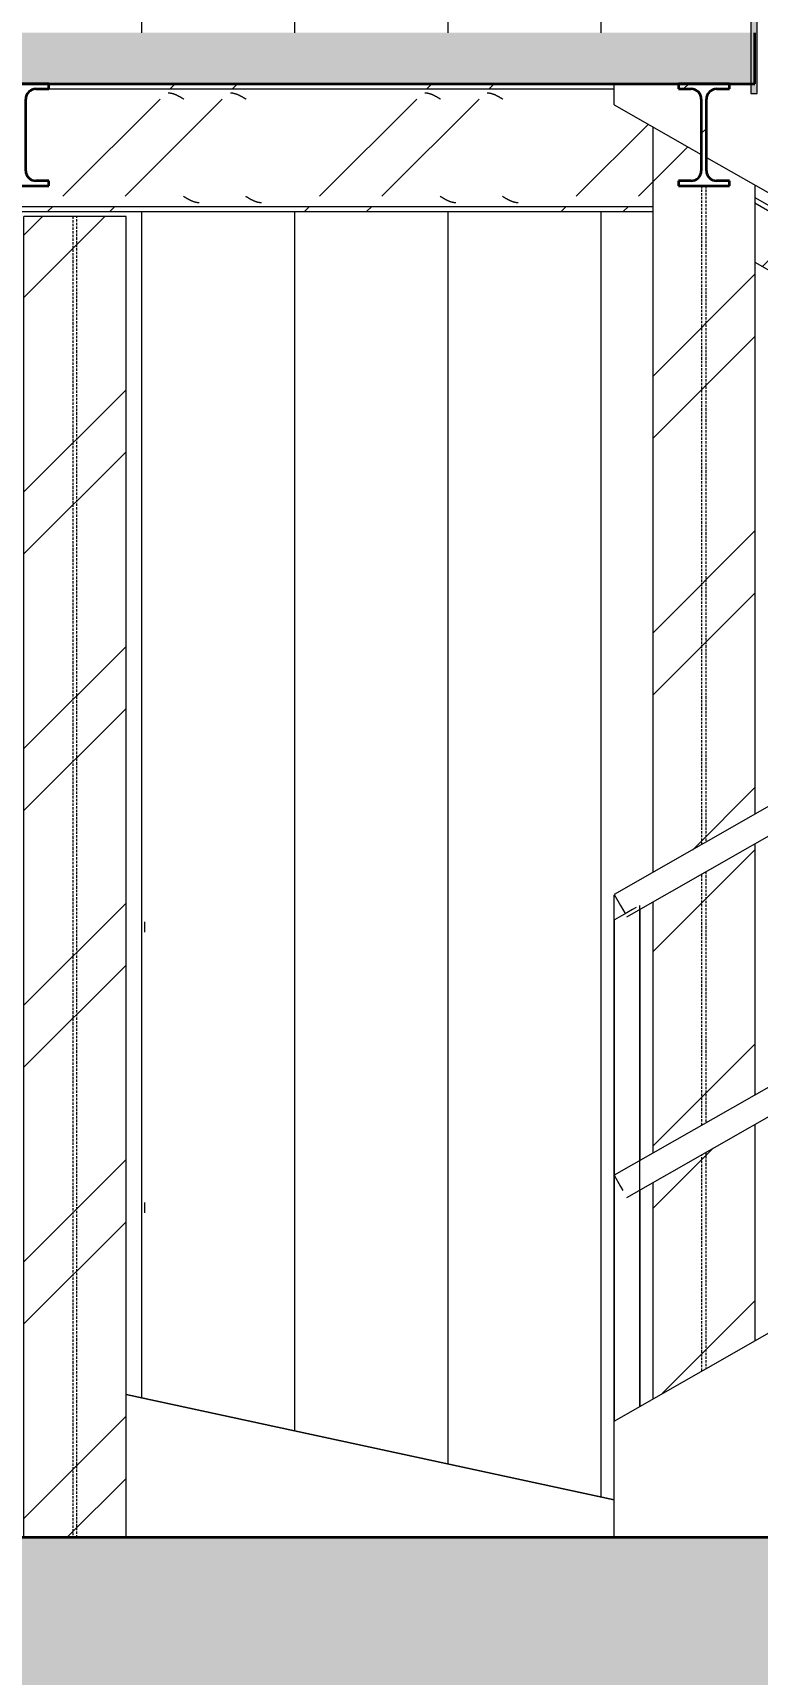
# Model space of a CAD drawing. Header units: centimetres. Extents: x 710 to 12582, y -437 to 1921.
# Drawn here: x 10283.5 to 10425.4, y 67.2 to 388.9 of the extents above; entities that cross this region are included whole.
import ezdxf

# ---------------------------------------------------------------- set-up
doc = ezdxf.new("R2010")
doc.units = ezdxf.units.CM
doc.linetypes.add('Centre', pattern=[3.175, 0.635, -0.475, 1.59, -0.475])
doc.linetypes.add('Oculto', pattern=[0.714375, 0.47625, -0.238125])
for name, color, linetype, lineweight in [('A-ANNO-DIMS', 7, 'Continuous', 9), ('A-ANNO-DIMS-100', 7, 'Continuous', 9), ('A-FLOR', 7, 'Continuous', 9), ('A-FLOR-HRAL', 7, 'Continuous', 9), ('A-FLOR-LEVL', 7, 'Continuous', 9), ('A-FLOR-PATT', 7, 'Continuous', 35), ('A-WALL-PATT', 7, 'Continuous', 35), ('C-TOPO', 7, 'Continuous', 9), ('S-BEAM', 7, 'Continuous', 9), ('S-COLS', 7, 'Continuous', 9), ('S-STRS', 7, 'Continuous', 9)]:
    doc.layers.add(name, color=color, linetype=linetype, lineweight=lineweight)
doc.styles.add('Century Gothic_1', font='GOTHIC.TTF', dxfattribs={"height": 15})
doc.dimstyles.new('FCA_N_Cotas_E100', dxfattribs={"dimscale": 30.48, "dimtxt": 15.662524, "dimasz": 0.492126, "dimexe": 0.656168, "dimexo": 0.656168, "dimgap": 0.032808, "dimtad": 1, "dimlfac": 0.01, "dimrnd": 0.01, "dimzin": 0, "dimdsep": 46, "dimtxsty": 'Century Gothic_1', "dimblk1": 'OBLIQUE', "dimblk2": 'OBLIQUE', "dimsah": 1, "dimcen": 0.09, "dimdle": 0.656168, "dimazin": 2, "dimtfac": 1, "dimtdec": 4, "dimtix": 1, "dimtmove": 0, "dimatfit": 3, "dimfxl": 1, "dimtvp": 1, "dimtolj": 1, "dimtzin": 0, "dimarcsym": 2})
pattern_1 = [(45, (-4995.467, 712), (-25.14472, 25.14472), []), (45, (-4995.467, 750.1), (-25.14472, 25.14472), [])]

# ---------------------------------------------------------------- blocks, each defined once
blk = doc.blocks.new('UC-Perfil universal-Pilar - 200 x 200-V18-Sección 5')
at = {"layer": 'S-COLS', "true_color": 0xc0c0c0}
h = blk.add_hatch(dxfattribs=at)
h.set_pattern_fill('FP_11', color=9, style=0, pattern_type=2)
h.set_pattern_definition(pattern_1)
h.paths.add_polyline_path([(-9425.33, 121.17), (-9405.33, 132.6), (-9405.33, 174.99), (-9425.33, 163.56), (-9425.33, 125.57)])
h.paths.add_polyline_path([(-9425.33, 169.32), (-9405.33, 180.75), (-9405.33, 229.99), (-9425.33, 218.56), (-9425.33, 174.44)])
h.paths.add_polyline_path([(-9425.33, 224.32), (-9405.33, 235.75), (-9405.33, 359.03), (-9414.83, 364.46), (-9414.83, 361.84), (-9414.25, 360.44), (-9412.85, 359.86), (-9410.33, 359.86), (-9410.33, 358.86), (-9420.33, 358.86), (-9420.33, 359.86), (-9417.81, 359.86), (-9416.41, 360.44), (-9415.83, 361.84), (-9415.83, 365.03), (-9425.33, 370.46), (-9425.33, 237.26)])
h.paths.add_polyline_path([(-9405.33, 405.1), (-9405.33, 447.49), (-9425.33, 458.92), (-9425.33, 416.53), (-9424.8, 416.22)])
h.paths.add_polyline_path([(-9405.33, 453.25), (-9405.4, 502.53), (-9425.33, 513.92), (-9425.33, 464.68), (-9412.95, 457.6)])
h.paths.add_polyline_path([(-9405.33, 508.25), (-9405.33, 882.3), (-9425.33, 882.3), (-9425.33, 519.68), (-9412.95, 512.6)])
h.paths.add_polyline_path([(-9405.33, 910.84), (-9405.33, 933.53), (-9425.33, 933.53), (-9425.33, 910.84)])
at = {"layer": 'S-COLS'}
for p, q in [((-9425.33, 370.46), (-9425.33, 224.32)), ((-9405.33, 359.03), (-9405.33, 235.74)), ((-9405.33, 229.99), (-9405.33, 180.74)), ((-9425.33, 218.56), (-9425.33, 169.32)), ((-9405.33, 174.99), (-9405.33, 132.6)), ((-9425.33, 163.56), (-9425.33, 121.17))]:
    blk.add_line(p, q, dxfattribs=at)
at = {"layer": 'S-COLS', "linetype": 'Oculto'}
for p, q in [((-9415.73, 229.8), (-9415.73, 358.86)), ((-9414.94, 358.86), (-9414.94, 230.28)), ((-9415.73, 174.8), (-9415.73, 224.05)), ((-9414.94, 224.5), (-9414.94, 175.25)), ((-9415.73, 126.66), (-9415.73, 169.05)), ((-9414.94, 169.5), (-9414.94, 127.11))]:
    blk.add_line(p, q, dxfattribs=at)
blk = doc.blocks.new('FP_23-Sección 5')
at = {"layer": 'S-BEAM', "color": 9, "true_color": 0xc0c0c0}
for p, q in [((-9520.27, 377.11), (-9520.23, 377.11)), ((-9520.23, 377.11), (-9520.18, 377.1)), ((-9520.18, 377.1), (-9520.13, 377.1)), ((-9520.13, 377.1), (-9520.08, 377.1)), ((-9520.08, 377.1), (-9520.03, 377.09)), ((-9520.03, 377.09), (-9519.98, 377.09)), ((-9519.98, 377.09), (-9519.93, 377.08)), ((-9519.93, 377.08), (-9519.89, 377.08)), ((-9519.89, 377.08), (-9519.84, 377.07)), ((-9519.84, 377.07), (-9519.79, 377.06)), ((-9519.79, 377.06), (-9519.74, 377.05)), ((-9519.74, 377.05), (-9519.69, 377.05)), ((-9519.69, 377.05), (-9519.64, 377.04)), ((-9519.64, 377.04), (-9519.59, 377.03)), ((-9519.59, 377.03), (-9519.55, 377.01)), ((-9519.55, 377.01), (-9519.5, 377)), ((-9519.5, 377), (-9519.45, 376.99)), ((-9519.45, 376.99), (-9519.4, 376.98)), ((-9519.4, 376.98), (-9519.35, 376.96)), ((-9519.35, 376.96), (-9519.3, 376.95)), ((-9519.3, 376.95), (-9519.25, 376.93)), ((-9519.25, 376.93), (-9519.21, 376.92)), ((-9519.21, 376.92), (-9519.16, 376.9)), ((-9519.16, 376.9), (-9519.11, 376.88)), ((-9519.11, 376.88), (-9519.06, 376.87)), ((-9519.06, 376.87), (-9519.01, 376.85)), ((-9519.01, 376.85), (-9518.96, 376.83)), ((-9518.96, 376.83), (-9518.91, 376.81)), ((-9518.91, 376.81), (-9518.87, 376.79)), ((-9518.87, 376.79), (-9518.82, 376.77)), ((-9518.82, 376.77), (-9518.77, 376.75)), ((-9518.77, 376.75), (-9518.72, 376.73)), ((-9518.72, 376.73), (-9518.67, 376.7)), ((-9518.67, 376.7), (-9518.62, 376.68)), ((-9518.62, 376.68), (-9518.57, 376.66)), ((-9518.57, 376.66), (-9518.52, 376.63)), ((-9518.52, 376.63), (-9518.48, 376.61)), ((-9518.48, 376.61), (-9518.43, 376.59)), ((-9518.43, 376.59), (-9518.38, 376.56)), ((-9518.38, 376.56), (-9518.33, 376.54)), ((-9518.33, 376.54), (-9518.28, 376.51)), ((-9518.28, 376.51), (-9518.23, 376.48)), ((-9518.23, 376.48), (-9518.18, 376.46)), ((-9518.18, 376.46), (-9518.14, 376.43)), ((-9518.14, 376.43), (-9518.09, 376.4)), ((-9518.09, 376.4), (-9518.04, 376.38)), ((-9518.04, 376.38), (-9517.99, 376.35)), ((-9517.99, 376.35), (-9517.94, 376.32)), ((-9517.94, 376.32), (-9517.89, 376.29)), ((-9517.89, 376.29), (-9517.84, 376.26)), ((-9508.08, 377.11), (-9508.04, 377.11)), ((-9508.04, 377.11), (-9507.99, 377.1)), ((-9507.99, 377.1), (-9507.94, 377.1)), ((-9507.94, 377.1), (-9507.89, 377.1)), ((-9507.89, 377.1), (-9507.84, 377.09)), ((-9507.84, 377.09), (-9507.79, 377.09)), ((-9507.79, 377.09), (-9507.74, 377.08)), ((-9507.74, 377.08), (-9507.7, 377.08)), ((-9507.7, 377.08), (-9507.65, 377.07)), ((-9507.65, 377.07), (-9507.6, 377.06)), ((-9507.6, 377.06), (-9507.55, 377.05)), ((-9507.55, 377.05), (-9507.5, 377.05)), ((-9507.5, 377.05), (-9507.45, 377.04)), ((-9507.45, 377.04), (-9507.4, 377.03)), ((-9507.4, 377.03), (-9507.36, 377.01)), ((-9507.36, 377.01), (-9507.31, 377)), ((-9507.31, 377), (-9507.26, 376.99)), ((-9507.26, 376.99), (-9507.21, 376.98)), ((-9507.21, 376.98), (-9507.16, 376.96)), ((-9507.16, 376.96), (-9507.11, 376.95)), ((-9507.11, 376.95), (-9507.06, 376.93)), ((-9507.06, 376.93), (-9507.02, 376.92)), ((-9507.02, 376.92), (-9506.97, 376.9)), ((-9506.97, 376.9), (-9506.92, 376.88)), ((-9506.92, 376.88), (-9506.87, 376.87)), ((-9506.87, 376.87), (-9506.82, 376.85)), ((-9506.82, 376.85), (-9506.77, 376.83)), ((-9506.77, 376.83), (-9506.72, 376.81)), ((-9506.72, 376.81), (-9506.68, 376.79)), ((-9506.68, 376.79), (-9506.63, 376.77)), ((-9506.63, 376.77), (-9506.58, 376.75)), ((-9506.58, 376.75), (-9506.53, 376.73)), ((-9506.53, 376.73), (-9506.48, 376.7)), ((-9506.48, 376.7), (-9506.43, 376.68)), ((-9506.43, 376.68), (-9506.38, 376.66)), ((-9506.38, 376.66), (-9506.34, 376.63)), ((-9506.34, 376.63), (-9506.29, 376.61)), ((-9506.29, 376.61), (-9506.24, 376.59)), ((-9506.24, 376.59), (-9506.19, 376.56)), ((-9506.19, 376.56), (-9506.14, 376.54)), ((-9506.14, 376.54), (-9506.09, 376.51)), ((-9506.09, 376.51), (-9506.04, 376.48)), ((-9506.04, 376.48), (-9506, 376.46)), ((-9506, 376.46), (-9505.95, 376.43)), ((-9505.95, 376.43), (-9505.9, 376.4)), ((-9505.9, 376.4), (-9505.85, 376.38)), ((-9505.85, 376.38), (-9505.8, 376.35)), ((-9505.8, 376.35), (-9505.75, 376.32)), ((-9505.75, 376.32), (-9505.7, 376.29)), ((-9505.7, 376.29), (-9505.66, 376.26)), ((-9469.98, 377.11), (-9469.94, 377.11)), ((-9469.94, 377.11), (-9469.89, 377.1)), ((-9469.89, 377.1), (-9469.84, 377.1)), ((-9469.84, 377.1), (-9469.79, 377.1)), ((-9469.79, 377.1), (-9469.74, 377.09)), ((-9469.74, 377.09), (-9469.69, 377.09)), ((-9469.69, 377.09), (-9469.64, 377.08)), ((-9469.64, 377.08), (-9469.6, 377.08)), ((-9469.6, 377.08), (-9469.55, 377.07)), ((-9469.55, 377.07), (-9469.5, 377.06)), ((-9469.5, 377.06), (-9469.45, 377.05)), ((-9469.45, 377.05), (-9469.4, 377.05)), ((-9469.4, 377.05), (-9469.35, 377.04)), ((-9469.35, 377.04), (-9469.3, 377.03)), ((-9469.3, 377.03), (-9469.26, 377.01)), ((-9469.26, 377.01), (-9469.21, 377)), ((-9469.21, 377), (-9469.16, 376.99)), ((-9469.16, 376.99), (-9469.11, 376.98)), ((-9469.11, 376.98), (-9469.06, 376.96)), ((-9469.06, 376.96), (-9469.01, 376.95)), ((-9469.01, 376.95), (-9468.96, 376.93)), ((-9468.96, 376.93), (-9468.92, 376.92)), ((-9468.92, 376.92), (-9468.87, 376.9)), ((-9468.87, 376.9), (-9468.82, 376.88)), ((-9468.82, 376.88), (-9468.77, 376.87)), ((-9468.77, 376.87), (-9468.72, 376.85)), ((-9468.72, 376.85), (-9468.67, 376.83)), ((-9468.67, 376.83), (-9468.62, 376.81)), ((-9468.62, 376.81), (-9468.58, 376.79)), ((-9468.58, 376.79), (-9468.53, 376.77)), ((-9468.53, 376.77), (-9468.48, 376.75)), ((-9468.48, 376.75), (-9468.43, 376.73)), ((-9468.43, 376.73), (-9468.38, 376.7)), ((-9468.38, 376.7), (-9468.33, 376.68)), ((-9468.33, 376.68), (-9468.28, 376.66)), ((-9468.28, 376.66), (-9468.24, 376.63)), ((-9468.24, 376.63), (-9468.19, 376.61)), ((-9468.19, 376.61), (-9468.14, 376.59)), ((-9468.14, 376.59), (-9468.09, 376.56)), ((-9468.09, 376.56), (-9468.04, 376.54)), ((-9468.04, 376.54), (-9467.99, 376.51)), ((-9467.99, 376.51), (-9467.94, 376.48)), ((-9467.94, 376.48), (-9467.9, 376.46)), ((-9467.9, 376.46), (-9467.85, 376.43)), ((-9467.85, 376.43), (-9467.8, 376.4)), ((-9467.8, 376.4), (-9467.75, 376.38)), ((-9467.75, 376.38), (-9467.7, 376.35)), ((-9467.7, 376.35), (-9467.65, 376.32)), ((-9467.65, 376.32), (-9467.6, 376.29)), ((-9467.6, 376.29), (-9467.56, 376.26)), ((-9457.8, 377.11), (-9457.75, 377.11)), ((-9457.75, 377.11), (-9457.7, 377.1)), ((-9457.7, 377.1), (-9457.65, 377.1)), ((-9457.65, 377.1), (-9457.6, 377.1)), ((-9457.6, 377.1), (-9457.55, 377.09)), ((-9457.55, 377.09), (-9457.5, 377.09)), ((-9457.5, 377.09), (-9457.46, 377.08)), ((-9457.46, 377.08), (-9457.41, 377.08)), ((-9457.41, 377.08), (-9457.36, 377.07)), ((-9457.36, 377.07), (-9457.31, 377.06)), ((-9457.31, 377.06), (-9457.26, 377.05)), ((-9457.26, 377.05), (-9457.21, 377.05)), ((-9457.21, 377.05), (-9457.16, 377.04)), ((-9457.16, 377.04), (-9457.12, 377.03)), ((-9457.12, 377.03), (-9457.07, 377.01)), ((-9457.07, 377.01), (-9457.02, 377)), ((-9457.02, 377), (-9456.97, 376.99)), ((-9456.97, 376.99), (-9456.92, 376.98)), ((-9456.92, 376.98), (-9456.87, 376.96)), ((-9456.87, 376.96), (-9456.82, 376.95)), ((-9456.82, 376.95), (-9456.77, 376.93)), ((-9456.77, 376.93), (-9456.73, 376.92)), ((-9456.73, 376.92), (-9456.68, 376.9)), ((-9456.68, 376.9), (-9456.63, 376.88)), ((-9456.63, 376.88), (-9456.58, 376.87)), ((-9456.58, 376.87), (-9456.53, 376.85)), ((-9456.53, 376.85), (-9456.48, 376.83)), ((-9456.48, 376.83), (-9456.43, 376.81)), ((-9456.43, 376.81), (-9456.39, 376.79)), ((-9456.39, 376.79), (-9456.34, 376.77)), ((-9456.34, 376.77), (-9456.29, 376.75)), ((-9456.29, 376.75), (-9456.24, 376.73)), ((-9456.24, 376.73), (-9456.19, 376.7)), ((-9456.19, 376.7), (-9456.14, 376.68)), ((-9456.14, 376.68), (-9456.09, 376.66)), ((-9456.09, 376.66), (-9456.05, 376.63)), ((-9456.05, 376.63), (-9456, 376.61)), ((-9456, 376.61), (-9455.95, 376.59)), ((-9455.95, 376.59), (-9455.9, 376.56)), ((-9455.9, 376.56), (-9455.85, 376.54)), ((-9455.85, 376.54), (-9455.8, 376.51)), ((-9455.8, 376.51), (-9455.75, 376.48)), ((-9455.75, 376.48), (-9455.71, 376.46)), ((-9455.71, 376.46), (-9455.66, 376.43)), ((-9455.66, 376.43), (-9455.61, 376.4)), ((-9455.61, 376.4), (-9455.56, 376.38)), ((-9455.56, 376.38), (-9455.51, 376.35)), ((-9455.51, 376.35), (-9455.46, 376.32)), ((-9455.46, 376.32), (-9455.41, 376.29)), ((-9455.41, 376.29), (-9455.37, 376.26)), ((-9517.84, 376.26), (-9517.8, 376.24)), ((-9517.8, 376.24), (-9517.75, 376.21)), ((-9517.75, 376.21), (-9517.7, 376.18)), ((-9517.7, 376.18), (-9517.65, 376.15)), ((-9517.65, 376.15), (-9517.6, 376.12)), ((-9517.6, 376.12), (-9517.55, 376.09)), ((-9517.55, 376.09), (-9517.5, 376.06)), ((-9517.5, 376.06), (-9517.46, 376.03)), ((-9517.46, 376.03), (-9517.41, 376)), ((-9517.41, 376), (-9517.36, 375.97)), ((-9517.36, 375.97), (-9517.31, 375.94)), ((-9517.31, 375.94), (-9517.26, 375.91)), ((-9517.26, 375.91), (-9517.21, 375.88)), ((-9505.66, 376.26), (-9505.61, 376.24)), ((-9505.61, 376.24), (-9505.56, 376.21)), ((-9505.56, 376.21), (-9505.51, 376.18)), ((-9505.51, 376.18), (-9505.46, 376.15)), ((-9505.46, 376.15), (-9505.41, 376.12)), ((-9505.41, 376.12), (-9505.36, 376.09)), ((-9505.36, 376.09), (-9505.31, 376.06)), ((-9505.31, 376.06), (-9505.27, 376.03)), ((-9505.27, 376.03), (-9505.22, 376)), ((-9505.22, 376), (-9505.17, 375.97)), ((-9505.17, 375.97), (-9505.12, 375.94)), ((-9505.12, 375.94), (-9505.07, 375.91)), ((-9505.07, 375.91), (-9505.02, 375.88)), ((-9467.56, 376.26), (-9467.51, 376.24)), ((-9467.51, 376.24), (-9467.46, 376.21)), ((-9467.46, 376.21), (-9467.41, 376.18)), ((-9467.41, 376.18), (-9467.36, 376.15)), ((-9467.36, 376.15), (-9467.31, 376.12)), ((-9467.31, 376.12), (-9467.26, 376.09)), ((-9467.26, 376.09), (-9467.21, 376.06)), ((-9467.21, 376.06), (-9467.17, 376.03)), ((-9467.17, 376.03), (-9467.12, 376)), ((-9467.12, 376), (-9467.07, 375.97)), ((-9467.07, 375.97), (-9467.02, 375.94)), ((-9467.02, 375.94), (-9466.97, 375.91)), ((-9466.97, 375.91), (-9466.92, 375.88)), ((-9455.37, 376.26), (-9455.32, 376.24)), ((-9455.32, 376.24), (-9455.27, 376.21)), ((-9455.27, 376.21), (-9455.22, 376.18)), ((-9455.22, 376.18), (-9455.17, 376.15)), ((-9455.17, 376.15), (-9455.12, 376.12)), ((-9455.12, 376.12), (-9455.07, 376.09)), ((-9455.07, 376.09), (-9455.03, 376.06)), ((-9455.03, 376.06), (-9454.98, 376.03)), ((-9454.98, 376.03), (-9454.93, 376)), ((-9454.93, 376), (-9454.88, 375.97)), ((-9454.88, 375.97), (-9454.83, 375.94)), ((-9454.83, 375.94), (-9454.78, 375.91)), ((-9454.78, 375.91), (-9454.73, 375.88))]:
    blk.add_line(p, q, dxfattribs=at)
blk = doc.blocks.new('FP_24-Sección 5')
at = {"layer": 'S-BEAM', "color": 9, "true_color": 0xc0c0c0}
for p, q in [((-9517.26, 356.84), (-9517.21, 356.81)), ((-9517.21, 356.81), (-9517.17, 356.78)), ((-9517.17, 356.78), (-9517.12, 356.75)), ((-9517.12, 356.75), (-9517.07, 356.72)), ((-9517.07, 356.72), (-9517.02, 356.69)), ((-9517.02, 356.69), (-9516.97, 356.66)), ((-9516.97, 356.66), (-9516.92, 356.63)), ((-9516.92, 356.63), (-9516.87, 356.6)), ((-9516.87, 356.6), (-9516.83, 356.57)), ((-9516.83, 356.57), (-9516.78, 356.54)), ((-9516.78, 356.54), (-9516.73, 356.51)), ((-9516.73, 356.51), (-9516.68, 356.48)), ((-9516.68, 356.48), (-9516.63, 356.45)), ((-9516.63, 356.45), (-9516.58, 356.42)), ((-9516.58, 356.42), (-9516.53, 356.4)), ((-9516.53, 356.4), (-9516.49, 356.37)), ((-9516.49, 356.37), (-9516.44, 356.34)), ((-9516.44, 356.34), (-9516.39, 356.31)), ((-9516.39, 356.31), (-9516.34, 356.29)), ((-9516.34, 356.29), (-9516.29, 356.26)), ((-9516.29, 356.26), (-9516.24, 356.23)), ((-9516.24, 356.23), (-9516.19, 356.21)), ((-9516.19, 356.21), (-9516.15, 356.18)), ((-9516.15, 356.18), (-9516.1, 356.16)), ((-9516.1, 356.16), (-9516.05, 356.13)), ((-9516.05, 356.13), (-9516, 356.11)), ((-9516, 356.11), (-9515.95, 356.08)), ((-9515.95, 356.08), (-9515.9, 356.06)), ((-9515.9, 356.06), (-9515.85, 356.04)), ((-9515.85, 356.04), (-9515.81, 356.01)), ((-9515.81, 356.01), (-9515.76, 355.99)), ((-9515.76, 355.99), (-9515.71, 355.97)), ((-9515.71, 355.97), (-9515.66, 355.95)), ((-9515.66, 355.95), (-9515.61, 355.93)), ((-9515.61, 355.93), (-9515.56, 355.91)), ((-9515.56, 355.91), (-9515.51, 355.89)), ((-9515.51, 355.89), (-9515.47, 355.87)), ((-9515.47, 355.87), (-9515.42, 355.85)), ((-9515.42, 355.85), (-9515.37, 355.83)), ((-9515.37, 355.83), (-9515.32, 355.82)), ((-9515.32, 355.82), (-9515.27, 355.8)), ((-9515.27, 355.8), (-9515.22, 355.79)), ((-9515.22, 355.79), (-9515.17, 355.77)), ((-9515.17, 355.77), (-9515.12, 355.76)), ((-9515.12, 355.76), (-9515.08, 355.74)), ((-9515.08, 355.74), (-9515.03, 355.73)), ((-9515.03, 355.73), (-9514.98, 355.72)), ((-9514.98, 355.72), (-9514.93, 355.7)), ((-9514.93, 355.7), (-9514.88, 355.69)), ((-9514.88, 355.69), (-9514.83, 355.68)), ((-9514.83, 355.68), (-9514.78, 355.67)), ((-9514.78, 355.67), (-9514.74, 355.66)), ((-9514.74, 355.66), (-9514.69, 355.65)), ((-9514.69, 355.65), (-9514.64, 355.65)), ((-9514.64, 355.65), (-9514.59, 355.64)), ((-9514.59, 355.64), (-9514.54, 355.63)), ((-9514.54, 355.63), (-9514.49, 355.63)), ((-9514.49, 355.63), (-9514.44, 355.62)), ((-9514.44, 355.62), (-9514.4, 355.62)), ((-9514.4, 355.62), (-9514.35, 355.62)), ((-9514.35, 355.62), (-9514.3, 355.61)), ((-9514.3, 355.61), (-9514.25, 355.61)), ((-9514.25, 355.61), (-9514.2, 355.61)), ((-9505.07, 356.84), (-9505.03, 356.81)), ((-9505.03, 356.81), (-9504.98, 356.78)), ((-9504.98, 356.78), (-9504.93, 356.75)), ((-9504.93, 356.75), (-9504.88, 356.72)), ((-9504.88, 356.72), (-9504.83, 356.69)), ((-9504.83, 356.69), (-9504.78, 356.66)), ((-9504.78, 356.66), (-9504.73, 356.63)), ((-9504.73, 356.63), (-9504.68, 356.6)), ((-9504.68, 356.6), (-9504.64, 356.57)), ((-9504.64, 356.57), (-9504.59, 356.54)), ((-9504.59, 356.54), (-9504.54, 356.51)), ((-9504.54, 356.51), (-9504.49, 356.48)), ((-9504.49, 356.48), (-9504.44, 356.45)), ((-9504.44, 356.45), (-9504.39, 356.42)), ((-9504.39, 356.42), (-9504.34, 356.4)), ((-9504.34, 356.4), (-9504.3, 356.37)), ((-9504.3, 356.37), (-9504.25, 356.34)), ((-9504.25, 356.34), (-9504.2, 356.31)), ((-9504.2, 356.31), (-9504.15, 356.29)), ((-9504.15, 356.29), (-9504.1, 356.26)), ((-9504.1, 356.26), (-9504.05, 356.23)), ((-9504.05, 356.23), (-9504, 356.21)), ((-9504, 356.21), (-9503.96, 356.18)), ((-9503.96, 356.18), (-9503.91, 356.16)), ((-9503.91, 356.16), (-9503.86, 356.13)), ((-9503.86, 356.13), (-9503.81, 356.11)), ((-9503.81, 356.11), (-9503.76, 356.08)), ((-9503.76, 356.08), (-9503.71, 356.06)), ((-9503.71, 356.06), (-9503.66, 356.04)), ((-9503.66, 356.04), (-9503.62, 356.01)), ((-9503.62, 356.01), (-9503.57, 355.99)), ((-9503.57, 355.99), (-9503.52, 355.97)), ((-9503.52, 355.97), (-9503.47, 355.95)), ((-9503.47, 355.95), (-9503.42, 355.93)), ((-9503.42, 355.93), (-9503.37, 355.91)), ((-9503.37, 355.91), (-9503.32, 355.89)), ((-9503.32, 355.89), (-9503.28, 355.87)), ((-9503.28, 355.87), (-9503.23, 355.85)), ((-9503.23, 355.85), (-9503.18, 355.83)), ((-9503.18, 355.83), (-9503.13, 355.82)), ((-9503.13, 355.82), (-9503.08, 355.8)), ((-9503.08, 355.8), (-9503.03, 355.79)), ((-9503.03, 355.79), (-9502.98, 355.77)), ((-9502.98, 355.77), (-9502.94, 355.76)), ((-9502.94, 355.76), (-9502.89, 355.74)), ((-9502.89, 355.74), (-9502.84, 355.73)), ((-9502.84, 355.73), (-9502.79, 355.72)), ((-9502.79, 355.72), (-9502.74, 355.7)), ((-9502.74, 355.7), (-9502.69, 355.69)), ((-9502.69, 355.69), (-9502.64, 355.68)), ((-9502.64, 355.68), (-9502.6, 355.67)), ((-9502.6, 355.67), (-9502.55, 355.66)), ((-9502.55, 355.66), (-9502.5, 355.65)), ((-9502.5, 355.65), (-9502.45, 355.65)), ((-9502.45, 355.65), (-9502.4, 355.64)), ((-9502.4, 355.64), (-9502.35, 355.63)), ((-9502.35, 355.63), (-9502.3, 355.63)), ((-9502.3, 355.63), (-9502.26, 355.62)), ((-9502.26, 355.62), (-9502.21, 355.62)), ((-9502.21, 355.62), (-9502.16, 355.62)), ((-9502.16, 355.62), (-9502.11, 355.61)), ((-9502.11, 355.61), (-9502.06, 355.61)), ((-9502.06, 355.61), (-9502.01, 355.61)), ((-9466.97, 356.84), (-9466.93, 356.81)), ((-9466.93, 356.81), (-9466.88, 356.78)), ((-9466.88, 356.78), (-9466.83, 356.75)), ((-9466.83, 356.75), (-9466.78, 356.72)), ((-9466.78, 356.72), (-9466.73, 356.69)), ((-9466.73, 356.69), (-9466.68, 356.66)), ((-9466.68, 356.66), (-9466.63, 356.63)), ((-9466.63, 356.63), (-9466.58, 356.6)), ((-9466.58, 356.6), (-9466.54, 356.57)), ((-9466.54, 356.57), (-9466.49, 356.54)), ((-9466.49, 356.54), (-9466.44, 356.51)), ((-9466.44, 356.51), (-9466.39, 356.48)), ((-9466.39, 356.48), (-9466.34, 356.45)), ((-9466.34, 356.45), (-9466.29, 356.42)), ((-9466.29, 356.42), (-9466.24, 356.4)), ((-9466.24, 356.4), (-9466.2, 356.37)), ((-9466.2, 356.37), (-9466.15, 356.34)), ((-9466.15, 356.34), (-9466.1, 356.31)), ((-9466.1, 356.31), (-9466.05, 356.29)), ((-9466.05, 356.29), (-9466, 356.26)), ((-9466, 356.26), (-9465.95, 356.23)), ((-9465.95, 356.23), (-9465.9, 356.21)), ((-9465.9, 356.21), (-9465.86, 356.18)), ((-9465.86, 356.18), (-9465.81, 356.16)), ((-9465.81, 356.16), (-9465.76, 356.13)), ((-9465.76, 356.13), (-9465.71, 356.11)), ((-9465.71, 356.11), (-9465.66, 356.08)), ((-9465.66, 356.08), (-9465.61, 356.06)), ((-9465.61, 356.06), (-9465.56, 356.04)), ((-9465.56, 356.04), (-9465.52, 356.01)), ((-9465.52, 356.01), (-9465.47, 355.99)), ((-9465.47, 355.99), (-9465.42, 355.97)), ((-9465.42, 355.97), (-9465.37, 355.95)), ((-9465.37, 355.95), (-9465.32, 355.93)), ((-9465.32, 355.93), (-9465.27, 355.91)), ((-9465.27, 355.91), (-9465.22, 355.89)), ((-9465.22, 355.89), (-9465.18, 355.87)), ((-9465.18, 355.87), (-9465.13, 355.85)), ((-9465.13, 355.85), (-9465.08, 355.83)), ((-9465.08, 355.83), (-9465.03, 355.82)), ((-9465.03, 355.82), (-9464.98, 355.8)), ((-9464.98, 355.8), (-9464.93, 355.79)), ((-9464.93, 355.79), (-9464.88, 355.77)), ((-9464.88, 355.77), (-9464.84, 355.76)), ((-9464.84, 355.76), (-9464.79, 355.74)), ((-9464.79, 355.74), (-9464.74, 355.73)), ((-9464.74, 355.73), (-9464.69, 355.72)), ((-9464.69, 355.72), (-9464.64, 355.7)), ((-9464.64, 355.7), (-9464.59, 355.69)), ((-9464.59, 355.69), (-9464.54, 355.68)), ((-9464.54, 355.68), (-9464.5, 355.67)), ((-9464.5, 355.67), (-9464.45, 355.66)), ((-9464.45, 355.66), (-9464.4, 355.65)), ((-9464.4, 355.65), (-9464.35, 355.65)), ((-9464.35, 355.65), (-9464.3, 355.64)), ((-9464.3, 355.64), (-9464.25, 355.63)), ((-9464.25, 355.63), (-9464.2, 355.63)), ((-9464.2, 355.63), (-9464.16, 355.62)), ((-9464.16, 355.62), (-9464.11, 355.62)), ((-9464.11, 355.62), (-9464.06, 355.62)), ((-9464.06, 355.62), (-9464.01, 355.61)), ((-9464.01, 355.61), (-9463.96, 355.61)), ((-9463.96, 355.61), (-9463.91, 355.61)), ((-9454.78, 356.84), (-9454.74, 356.81)), ((-9454.74, 356.81), (-9454.69, 356.78)), ((-9454.69, 356.78), (-9454.64, 356.75)), ((-9454.64, 356.75), (-9454.59, 356.72)), ((-9454.59, 356.72), (-9454.54, 356.69)), ((-9454.54, 356.69), (-9454.49, 356.66)), ((-9454.49, 356.66), (-9454.44, 356.63)), ((-9454.44, 356.63), (-9454.4, 356.6)), ((-9454.4, 356.6), (-9454.35, 356.57)), ((-9454.35, 356.57), (-9454.3, 356.54)), ((-9454.3, 356.54), (-9454.25, 356.51)), ((-9454.25, 356.51), (-9454.2, 356.48)), ((-9454.2, 356.48), (-9454.15, 356.45)), ((-9454.15, 356.45), (-9454.1, 356.42)), ((-9454.1, 356.42), (-9454.06, 356.4)), ((-9454.06, 356.4), (-9454.01, 356.37)), ((-9454.01, 356.37), (-9453.96, 356.34)), ((-9453.96, 356.34), (-9453.91, 356.31)), ((-9453.91, 356.31), (-9453.86, 356.29)), ((-9453.86, 356.29), (-9453.81, 356.26)), ((-9453.81, 356.26), (-9453.76, 356.23)), ((-9453.76, 356.23), (-9453.72, 356.21)), ((-9453.72, 356.21), (-9453.67, 356.18)), ((-9453.67, 356.18), (-9453.62, 356.16)), ((-9453.62, 356.16), (-9453.57, 356.13)), ((-9453.57, 356.13), (-9453.52, 356.11)), ((-9453.52, 356.11), (-9453.47, 356.08)), ((-9453.47, 356.08), (-9453.42, 356.06)), ((-9453.42, 356.06), (-9453.38, 356.04)), ((-9453.38, 356.04), (-9453.33, 356.01)), ((-9453.33, 356.01), (-9453.28, 355.99)), ((-9453.28, 355.99), (-9453.23, 355.97)), ((-9453.23, 355.97), (-9453.18, 355.95)), ((-9453.18, 355.95), (-9453.13, 355.93)), ((-9453.13, 355.93), (-9453.08, 355.91)), ((-9453.08, 355.91), (-9453.03, 355.89)), ((-9453.03, 355.89), (-9452.99, 355.87)), ((-9452.99, 355.87), (-9452.94, 355.85)), ((-9452.94, 355.85), (-9452.89, 355.83)), ((-9452.89, 355.83), (-9452.84, 355.82)), ((-9452.84, 355.82), (-9452.79, 355.8)), ((-9452.79, 355.8), (-9452.74, 355.79)), ((-9452.74, 355.79), (-9452.69, 355.77)), ((-9452.69, 355.77), (-9452.65, 355.76)), ((-9452.65, 355.76), (-9452.6, 355.74)), ((-9452.6, 355.74), (-9452.55, 355.73)), ((-9452.55, 355.73), (-9452.5, 355.72)), ((-9452.5, 355.72), (-9452.45, 355.7)), ((-9452.45, 355.7), (-9452.4, 355.69)), ((-9452.4, 355.69), (-9452.35, 355.68)), ((-9452.35, 355.68), (-9452.31, 355.67)), ((-9452.31, 355.67), (-9452.26, 355.66)), ((-9452.26, 355.66), (-9452.21, 355.65)), ((-9452.21, 355.65), (-9452.16, 355.65)), ((-9452.16, 355.65), (-9452.11, 355.64)), ((-9452.11, 355.64), (-9452.06, 355.63)), ((-9452.06, 355.63), (-9452.01, 355.63)), ((-9452.01, 355.63), (-9451.97, 355.62)), ((-9451.97, 355.62), (-9451.92, 355.62)), ((-9451.92, 355.62), (-9451.87, 355.62)), ((-9451.87, 355.62), (-9451.82, 355.61)), ((-9451.82, 355.61), (-9451.77, 355.61)), ((-9451.77, 355.61), (-9451.72, 355.61))]:
    blk.add_line(p, q, dxfattribs=at)
blk = doc.blocks.new('M_W Shapes - 150 x 250-1741827-Sección 5')
at = {"layer": 'S-BEAM', "true_color": 0xc0c0c0}
h = blk.add_hatch(dxfattribs=at)
h.set_pattern_fill('FP_11', color=9, style=0, pattern_type=2)
h.set_pattern_definition(pattern_1)
h.paths.add_polyline_path([(-9624.22, 377.86), (-9553.66, 377.86), (-9553.66, 378.86), (-9624.22, 378.86)])
h.paths.add_polyline_path([(-9804.07, 377.86), (-9686.98, 377.86), (-9686.98, 378.86), (-9805.3, 378.86), (-9805.3, 377.86)])
h.paths.add_polyline_path([(-9432.89, 377.86), (-9432.89, 378.86), (-9543.66, 378.86), (-9543.66, 377.86), (-9472.21, 377.86)])
h.paths.add_polyline_path([(-9676.98, 377.86), (-9634.22, 377.86), (-9634.22, 378.86), (-9676.98, 378.86)])
h = blk.add_hatch(dxfattribs=at)
h.set_pattern_fill('FP_11', color=9, style=0, pattern_type=2)
h.set_pattern_definition(pattern_1)
h.paths.add_polyline_path([(-9432.89, 356.84), (-9425.34, 356.84), (-9425.34, 370.46), (-9432.89, 374.78), (-9432.89, 375.88), (-9548.16, 375.88), (-9548.16, 361.84), (-9547.58, 360.44), (-9546.18, 359.86), (-9543.66, 359.86), (-9543.66, 358.86), (-9553.66, 358.86), (-9553.66, 359.86), (-9551.14, 359.86), (-9549.74, 360.44), (-9549.16, 361.84), (-9549.16, 375.88), (-9624.22, 375.88), (-9624.22, 369.86), (-9634.22, 369.86), (-9634.22, 375.88), (-9681.48, 375.88), (-9681.48, 361.84), (-9680.9, 360.44), (-9679.5, 359.86), (-9676.98, 359.86), (-9676.98, 358.86), (-9686.98, 358.86), (-9686.98, 359.86), (-9684.46, 359.86), (-9683.06, 360.44), (-9682.48, 361.84), (-9682.48, 375.88), (-9805.3, 375.88), (-9805.3, 356.84), (-9472.21, 356.84)])
h = blk.add_hatch(dxfattribs=at)
h.set_pattern_fill('FP_11', color=9, style=0, pattern_type=2)
h.set_pattern_definition(pattern_1)
h.paths.add_polyline_path([(-9432.89, 353.86), (-9425.34, 353.86), (-9425.34, 354.86), (-9805.3, 354.86), (-9805.3, 353.86), (-9472.21, 353.86)])
at = {"layer": 'S-BEAM'}
for p, q in [((-9543.66, 377.86), (-9432.89, 377.86)), ((-9805.3, 354.86), (-9425.34, 354.86)), ((-9805.3, 353.86), (-9425.34, 353.86)), ((-9425.34, 354.93), (-9425.34, 354.86))]:
    blk.add_line(p, q, dxfattribs=at)
for name in ['FP_23-Sección 5', 'FP_24-Sección 5']:
    blk.add_blockref(name, (0, 0), dxfattribs=at)
blk = doc.blocks.new('M_W Shapes - 150 x 200-V28-Sección 5')
at = {"layer": 'S-BEAM', "true_color": 0xc0c0c0}
h = blk.add_hatch(dxfattribs=at)
h.set_pattern_fill('FP_11', color=9, style=0, pattern_type=2)
h.set_pattern_definition(pattern_1)
h.paths.add_polyline_path([(-9410.33, 358.86), (-9410.33, 359.86), (-9412.95, 359.9), (-9414.25, 360.44), (-9414.83, 361.84), (-9414.83, 375.88), (-9414.25, 377.28), (-9412.85, 377.86), (-9410.33, 377.86), (-9410.33, 378.86), (-9420.33, 378.86), (-9420.33, 377.86), (-9417.81, 377.86), (-9416.41, 377.28), (-9415.83, 375.88), (-9415.83, 361.84), (-9416.41, 360.44), (-9417.81, 359.86), (-9420.33, 359.86), (-9420.33, 358.86), (-9412.95, 358.86)])
at = {"layer": 'S-BEAM', "lineweight": 35}
for p, q in [((-9410.33, 378.86), (-9420.33, 378.86)), ((-9420.33, 378.86), (-9420.33, 377.86)), ((-9420.33, 377.86), (-9417.81, 377.86)), ((-9412.85, 377.86), (-9410.33, 377.86)), ((-9410.33, 377.86), (-9410.33, 378.86)), ((-9415.83, 375.88), (-9415.83, 361.84)), ((-9414.83, 361.84), (-9414.83, 375.88)), ((-9417.81, 359.86), (-9420.33, 359.86)), ((-9420.33, 359.86), (-9420.33, 358.86)), ((-9420.33, 358.86), (-9410.33, 358.86)), ((-9410.33, 359.86), (-9412.85, 359.86)), ((-9410.33, 358.86), (-9410.33, 359.86))]:
    blk.add_line(p, q, dxfattribs=at)
for centre, start, end in [((-9417.81, 375.88), 0, 90), ((-9412.85, 375.88), 90, 180), ((-9417.81, 361.84), 270, 0), ((-9412.85, 361.84), 180, 270)]:
    blk.add_arc(centre, 1.98, start, end, dxfattribs=at)
blk = doc.blocks.new('M_W Shapes - 150 x 200-V29-Sección 5')
at = {"layer": 'S-BEAM', "true_color": 0xc0c0c0}
h = blk.add_hatch(dxfattribs=at)
h.set_pattern_fill('FP_11', color=9, style=0, pattern_type=2)
h.set_pattern_definition(pattern_1)
h.paths.add_polyline_path([(-9553.66, 358.86), (-9543.66, 358.86), (-9543.66, 359.86), (-9546.18, 359.86), (-9547.58, 360.44), (-9548.16, 361.84), (-9548.16, 375.88), (-9547.58, 377.28), (-9546.18, 377.86), (-9543.66, 377.86), (-9543.66, 378.86), (-9553.66, 378.86), (-9553.66, 377.86), (-9551.14, 377.86), (-9549.74, 377.28), (-9549.16, 375.88), (-9549.16, 361.84), (-9549.74, 360.44), (-9551.14, 359.86), (-9553.66, 359.86)])
at = {"layer": 'S-BEAM', "lineweight": 35}
for p, q in [((-9543.66, 378.86), (-9553.66, 378.86)), ((-9553.66, 378.86), (-9553.66, 377.86)), ((-9553.66, 377.86), (-9551.14, 377.86)), ((-9546.18, 377.86), (-9543.66, 377.86)), ((-9543.66, 377.86), (-9543.66, 378.86)), ((-9549.16, 375.88), (-9549.16, 361.84)), ((-9548.16, 361.84), (-9548.16, 375.88)), ((-9551.14, 359.86), (-9553.66, 359.86)), ((-9553.66, 359.86), (-9553.66, 358.86)), ((-9553.66, 358.86), (-9543.66, 358.86)), ((-9543.66, 359.86), (-9546.18, 359.86)), ((-9543.66, 358.86), (-9543.66, 359.86))]:
    blk.add_line(p, q, dxfattribs=at)
for centre, start, end in [((-9551.14, 375.88), 0, 90), ((-9546.18, 375.88), 90, 180), ((-9551.14, 361.84), 270, 0), ((-9546.18, 361.84), 180, 270)]:
    blk.add_arc(centre, 1.98, start, end, dxfattribs=at)
blk = doc.blocks.new('RVR_Tensor angular doble L - d_25 mm-1744896-Sección 5')
at = {"layer": 'S-BEAM', "true_color": 0xc0c0c0}
h = blk.add_hatch(dxfattribs=at)
h.set_pattern_fill('FP_11', color=9, style=0, pattern_type=2)
h.set_pattern_definition(pattern_1)
h.paths.add_polyline_path([(-8973.08, 111.37), (-8970.42, 115.96), (-8970.42, 117.07), (-8973.08, 118.6)])
h.paths.add_polyline_path([(-8993.08, 118.6), (-8993.08, 130.15), (-9160.17, 226.62), (-9170.22, 220.88), (-8998.13, 121.51)])
h.paths.add_polyline_path([(-9210.33, 244.03), (-9207.2, 245.81), (-9244.3, 267.01), (-9247.23, 265.33), (-9234.51, 257.99)])
h.paths.add_polyline_path([(-9252.24, 268.23), (-9249.34, 269.89), (-9292.42, 294.51), (-9295.11, 292.98), (-9258.87, 272.06)])
h.paths.add_polyline_path([(-9300.12, 295.87), (-9297.46, 297.39), (-9405.33, 359.03), (-9405.33, 356.62), (-9306.28, 299.43)])
h = blk.add_hatch(dxfattribs=at)
h.set_pattern_fill('FP_11', color=9, style=0, pattern_type=2)
h.set_pattern_definition(pattern_1)
h.paths.add_polyline_path([(-8993.08, 105.9), (-8993.08, 117.44), (-9171.23, 220.3), (-9181.28, 214.56), (-8998.13, 108.81)])
h.paths.add_polyline_path([(-9221.39, 237.71), (-9211.33, 243.45), (-9248.24, 264.76), (-9258.29, 259.02), (-9235.17, 245.67)])
h.paths.add_polyline_path([(-9263.3, 261.91), (-9253.25, 267.65), (-9296.11, 292.4), (-9306.16, 286.66), (-9268.98, 265.19)])
h.paths.add_polyline_path([(-9311.18, 289.55), (-9301.13, 295.3), (-9405.33, 355.46), (-9405.33, 343.91), (-9317.34, 293.11)])
at = {"layer": 'S-BEAM'}
for p, q in [((-9405.33, 356.62), (-9300.12, 295.87)), ((-9301.13, 295.3), (-9405.33, 355.46)), ((-9405.33, 343.91), (-9311.18, 289.55))]:
    blk.add_line(p, q, dxfattribs=at)
blk = doc.blocks.new('UC-Perfil universal-Pilar - 200 x 200-1745595-Sección 5')
at = {"layer": 'S-COLS', "true_color": 0xc0c0c0}
h = blk.add_hatch(dxfattribs=at)
h.set_pattern_fill('FP_11', color=9, style=0, pattern_type=2)
h.set_pattern_definition(pattern_1)
h.paths.add_polyline_path([(-9543.32, 94), (-9528.52, 94), (-9528.52, 352.86), (-9548.52, 352.86), (-9548.52, 94)])
at = {"layer": 'S-COLS'}
for p, q in [((-9548.52, 94), (-9548.52, 352.86)), ((-9528.52, 352.86), (-9548.52, 352.86)), ((-9528.52, 94), (-9528.52, 352.86))]:
    blk.add_line(p, q, dxfattribs=at)
at = {"layer": 'S-COLS', "linetype": 'Oculto'}
for p, q in [((-9538.92, 352.86), (-9538.92, 94)), ((-9538.13, 94), (-9538.13, 352.86))]:
    blk.add_line(p, q, dxfattribs=at)
blk = doc.blocks.new('PQ_RVR_EST-01_ZZ_ZZ_MO_T_A_rvt-2-Sección 5')
at = {"layer": 'A-FLOR-PATT', "lineweight": 9, "true_color": 0x9a9a9a}
for points in [[(-9412.95, 378.86), (-9405.33, 378.86), (-9405.33, 388.86), (-9825.3, 388.86), (-9825.3, 378.86), (-9424.8, 378.86)], [(-9567.02, 44), (-8970.29, 44), (-8970.29, 94), (-10356.73, 94), (-10356.73, 44), (-9614.43, 44)]]:
    blk.add_hatch(color=253, dxfattribs=at).paths.add_polyline_path(points)
at = {"layer": 'A-FLOR', "lineweight": 35}
for p, q in [((-9405.33, 378.86), (-9405.33, 388.86)), ((-9825.3, 378.86), (-9405.33, 378.86)), ((-8970.29, 94), (-10356.73, 94))]:
    blk.add_line(p, q, dxfattribs=at)
at = {"layer": 'S-BEAM', "lineweight": 9}
for name in ['M_W Shapes - 150 x 250-1741827-Sección 5', 'M_W Shapes - 150 x 200-V29-Sección 5', 'M_W Shapes - 150 x 200-V28-Sección 5', 'RVR_Tensor angular doble L - d_25 mm-1744896-Sección 5']:
    blk.add_blockref(name, (0, 0), dxfattribs=at)
at = {"layer": 'S-COLS', "lineweight": 9}
for name in ['UC-Perfil universal-Pilar - 200 x 200-V18-Sección 5', 'UC-Perfil universal-Pilar - 200 x 200-1745595-Sección 5']:
    blk.add_blockref(name, (0, 0), dxfattribs=at)
blk = doc.blocks.new('Railing - Railing-1445325-Sección 5')
at = {"layer": 'A-FLOR-HRAL'}
for p, q in [((-9524.82, 212.62), (-9524.82, 214.66)), ((-9524.82, 157.62), (-9524.82, 159.66))]:
    blk.add_line(p, q, dxfattribs=at)
blk = doc.blocks.new('Railing - 50mm-1767086-Sección 5')
at = {"layer": 'A-FLOR-HRAL'}
for p, q in [((-9427.89, 119.71), (-9427.89, 217.86)), ((-9432.89, 215), (-9432.89, 116.85))]:
    blk.add_line(p, q, dxfattribs=at)
at = {"layer": 'A-FLOR-HRAL', "flags": 128}
for points in [[(-9430.39, 216.43), (-9431.48, 215.81), (-9432.35, 215.31), (-9432.83, 215.04)], [(-9428.6, 217.45), (-9429.31, 217.05), (-9430.39, 216.43)]]:
    blk.add_lwpolyline(points, dxfattribs=at)
blk = doc.blocks.new('Railing - Railing-1765349-Sección 5')
at = {"layer": 'A-FLOR-HRAL'}
for p, q in [((-9297.46, 297.39), (-9432.89, 220)), ((-9430.41, 215.66), (-9292.42, 294.51)), ((-9249.34, 269.89), (-9432.89, 165)), ((-9430.41, 160.66), (-9244.3, 267.01)), ((-9432.89, 220), (-9431.65, 217.83)), ((-9431.65, 217.83), (-9430.78, 216.29)), ((-9432.89, 165), (-9431.65, 162.83)), ((-9431.65, 162.83), (-9431.2, 162.03))]:
    blk.add_line(p, q, dxfattribs=at)
blk.add_blockref('Railing - 50mm-1767086-Sección 5', (0, 0))
blk = doc.blocks.new('Railing - 50mm-V47-Sección 5')
at = {"layer": 'A-FLOR-HRAL'}
for p, q in [((-9427.89, 217.1), (-9427.89, 167.86)), ((-9432.89, 116.85), (-9432.89, 215)), ((-9427.89, 162.1), (-9427.89, 119.71))]:
    blk.add_line(p, q, dxfattribs=at)
blk = doc.blocks.new('Railing - Railing-1765353-Sección 5')
at = {"layer": 'A-FLOR-HRAL', "flags": 128}
for points in [[(-9432.89, 217.12), (-9432.89, 217.87), (-9432.89, 218.56), (-9432.89, 219.16), (-9432.89, 219.61), (-9432.89, 219.9)], [(-9432.89, 214.24), (-9432.89, 214.34), (-9432.89, 214.63), (-9432.89, 215.08), (-9432.89, 215.68), (-9432.89, 216.38), (-9432.89, 217.12)], [(-9432.89, 162.12), (-9432.89, 162.87), (-9432.89, 163.56), (-9432.89, 164.16), (-9432.89, 164.61), (-9432.89, 164.9)], [(-9432.89, 159.24), (-9432.89, 159.34), (-9432.89, 159.63), (-9432.89, 160.08), (-9432.89, 160.68), (-9432.89, 161.38), (-9432.89, 162.12)]]:
    blk.add_lwpolyline(points, dxfattribs=at)
blk.add_blockref('Railing - 50mm-V47-Sección 5', (0, 0))
blk = doc.blocks.new('DIMBLOCK27-Sección 5')
at = {"layer": 'A-ANNO-DIMS-100', "lineweight": 35}
for p, q in [((10942.59, 378.86), (10935.09, 386.36)), ((10942.59, 378.86), (10950.09, 371.36)), ((10942.59, 94), (10935.09, 101.5)), ((10942.59, 94), (10950.09, 86.5))]:
    blk.add_line(p, q, dxfattribs=at)
at = {"layer": 'A-ANNO-DIMS-100'}
for p, q in [((10942.59, 378.86), (10857.21, 378.86)), ((10942.59, 378.86), (10942.59, 74)), ((10942.59, 378.86), (10962.59, 378.86)), ((10942.59, 94), (10201.76, 94)), ((10942.59, 94), (10962.59, 94))]:
    blk.add_line(p, q, dxfattribs=at)
at = {"layer": 'A-ANNO-DIMS-100', "color": 0, "insert": (10922.36, 216.04), "char_height": 15, "width": 48.9267, "attachment_point": 1, "rotation": 90, "line_spacing_factor": 0.984502, "style": 'Century Gothic_1'}
blk.add_mtext('2.85', dxfattribs=at)
blk = doc.blocks.new('_Oblique')
at = {"color": 0, "linetype": 'ByBlock', "lineweight": -2}
blk.add_line((-0.5, -0.5), (0.5, 0.5), dxfattribs=at)

msp = doc.modelspace()

# ---------------------------------------------------------------- hatches: boundary and pattern name
at = {"layer": 'A-FLOR-PATT', "lineweight": 9, "true_color": 0x9a9a9a}
msp.add_hatch(color=253, dxfattribs=at).paths.add_polyline_path([(10263.262, 44), (10857.652, 44), (10857.652, 94), (9478.052, 94), (9478.052, 44), (10215.854, 44)])
at = {"layer": 'A-WALL-PATT', "lineweight": 9, "true_color": 0xc0c0c0}
h = msp.add_hatch(dxfattribs=at)
h.set_pattern_fill('FP_9', color=9, style=0, pattern_type=2)
h.set_pattern_definition([(90, (14834.82, 712), (-30, 2e-15), [])])
h.paths.add_polyline_path([(9937.408, 99), (10004.988, 99), (10004.988, 880.075), (9498.052, 880.075), (9498.052, 99), (9717.197, 99)])
h.paths.add_polyline_path([(9478.052, 99), (9478.052, 880.075), (9474.797, 880.075), (9474.797, 910.843), (9478.052, 910.843), (9478.052, 933.53), (9498.052, 933.53), (9498.052, 910.843), (10004.988, 910.843), (10004.988, 933.53), (10024.988, 933.53), (10024.988, 910.843), (10404.952, 910.843), (10404.952, 933.53), (10424.952, 933.53), (10424.952, 910.843), (10837.21, 910.843), (10837.21, 933.53), (10857.21, 933.53), (10857.21, 910.843), (10859.256, 910.843), (10859.256, 880.075), (10857.21, 880.075), (10857.21, 353.176), (10859.854, 348.597), (10857.21, 347.071), (10857.21, 118.599), (10859.864, 117.066), (10859.864, 938.287), (9473.556, 938.29), (9473.556, 99), (9474.306, 99)])
h.paths.add_polyline_path([(10837.21, 99), (10837.21, 105.897), (10649.005, 214.557), (10446.78, 99), (10832.16, 99)])
h.paths.add_polyline_path([(10859.114, 99), (10859.864, 99), (10859.864, 115.964), (10857.21, 111.368), (10857.21, 99)])
h.paths.add_polyline_path([(10024.988, 100.038), (10128.245, 117.356), (10161.764, 120.434), (10161.764, 352.859), (10181.764, 352.859), (10181.764, 314), (10281.764, 314), (10281.764, 352.859), (10301.764, 352.859), (10301.764, 122.074), (10397.394, 101.428), (10397.436, 220.024), (10404.952, 224.319), (10404.95, 353.859), (10024.99, 353.859), (10024.988, 100.345)])
h.paths.add_polyline_path([(10837.21, 117.444), (10837.21, 118.599), (10660.062, 220.875), (10659.057, 220.301), (10832.16, 120.36)])
h.paths.add_polyline_path([(10402.388, 119.703), (10404.952, 121.168), (10404.952, 163.56), (10402.364, 162.081), (10402.385, 125.575)])
h.paths.add_polyline_path([(10837.21, 130.146), (10837.21, 335.524), (10791.27, 309), (10812.501, 308.915), (10813.104, 308.665), (10813.895, 307.911), (10814.019, 307.75), (10814.279, 307.071), (10814.354, 306.5), (10814.269, 305.853), (10813.818, 304.988), (10813.622, 304.732), (10813.104, 304.335), (10812.501, 304.085), (10811.207, 304), (10782.609, 304), (10704.101, 258.673), (10726.208, 258.673), (10718.03, 254), (10814.394, 254), (10814.394, 258.673), (10819.394, 258.673), (10819.394, 218.673), (10814.394, 218.673), (10814.394, 249), (10709.28, 249), (10670.113, 226.619), (10832.16, 133.061)])
h.paths.add_polyline_path([(10424.952, 132.597), (10608.902, 237.711), (10572, 259.016), (10424.952, 174.989), (10424.952, 153.497)])
h.paths.add_polyline_path([(10402.36, 167.838), (10404.952, 169.319), (10404.952, 218.56), (10402.332, 217.063), (10402.356, 174.439)])
h.paths.add_polyline_path([(10424.952, 180.748), (10566.987, 261.91), (10524.007, 286.592), (10424.952, 229.989), (10424.952, 181.42)])
h.paths.add_polyline_path([(10424.952, 235.748), (10519.11, 289.552), (10424.952, 343.914), (10424.952, 237.265)])
h.paths.add_polyline_path([(10618.953, 243.455), (10619.958, 244.029), (10583.057, 265.334), (10582.051, 264.76), (10595.119, 257.215)])
h.paths.add_polyline_path([(10682.101, 258.673), (10684.101, 258.673), (10762.609, 304), (10760.609, 304), (10693.384, 265.187)])
h.paths.add_polyline_path([(10649.394, 258.673), (10662.101, 258.673), (10740.609, 304), (10650.527, 303.889), (10626.301, 290.045), (10649.394, 276.849), (10649.394, 265)])
h.paths.add_polyline_path([(10577.038, 267.654), (10578.044, 268.228), (10535.18, 292.976), (10534.174, 292.402), (10571.415, 270.901)])
h.paths.add_polyline_path([(10621.262, 292.925), (10649.588, 309), (10749.27, 309), (10835.628, 358.859), (10650.39, 358.81), (10620.308, 341.621), (10652.469, 323.133), (10652.864, 322.611), (10653.111, 321.993), (10653.148, 321.032), (10653.111, 320.742), (10652.864, 320.138), (10652.469, 319.618), (10651.953, 319.218), (10651.351, 318.966), (10650.705, 318.878), (10650.043, 318.966), (10648.734, 319.618), (10615.269, 338.741), (10578.176, 317.545), (10620.938, 293.11)])
h.paths.add_polyline_path([(10529.162, 295.296), (10530.167, 295.87), (10424.952, 356.616), (10424.952, 355.461), (10524.007, 298.272)])
h.paths.add_polyline_path([(10771.27, 309), (10837.21, 347.071), (10837.21, 348.225), (10769.27, 309)])
h.paths.add_polyline_path([(10573.137, 320.425), (10610.23, 341.621), (10580.063, 358.859), (10505.877, 358.859), (10572.073, 321.032)])
h.paths.add_polyline_path([(10615.269, 344.5), (10640.397, 358.859), (10590.141, 358.859), (10607.473, 348.955)])
h.paths.add_polyline_path([(9662.88, 357.507), (9662.88, 357.605), (9646.748, 357.605), (9646.748, 358.249), (9646.451, 358.249), (9646.451, 358.859), (9498.055, 358.859), (9498.055, 378.859), (10004.985, 378.859), (10004.985, 358.859), (9681.137, 358.859), (9681.137, 358.249), (9680.819, 358.249), (9680.819, 357.605), (9664.68, 357.507)])
h.paths.add_polyline_path([(10837.206, 359.77), (10837.21, 359.859), (10837.21, 412.291), (10832.967, 406.66), (10639.994, 552.076), (10639.163, 551.45), (10832.378, 405.852), (10826.36, 397.866), (10630.855, 545.189), (10514.178, 457.266), (10651.391, 378.859), (10837.206, 378.859), (10837.206, 359.859)])
h.paths.add_polyline_path([(10595.119, 378.859), (10641.313, 378.859), (10509.831, 453.991), (10472.668, 425.986), (10555.141, 378.859)])
h.paths.add_polyline_path([(10470.877, 378.859), (10545.063, 378.859), (10468.321, 422.711), (10436.327, 398.602), (10453.394, 388.849)])
h.paths.add_polyline_path([(10104.997, 414), (10397.394, 414), (10397.394, 417.3), (10104.997, 417.3)])
h.paths.add_polyline_path([(10368.171, 388.859), (10397.394, 388.859), (10397.394, 393), (10396.144, 393), (10396.144, 404), (10104.997, 404), (10104.997, 414), (10094.997, 414), (10094.997, 417.3), (10091.299, 417.3), (10091.299, 697.79), (10400.999, 697.79), (10400.999, 521.94), (10404.952, 519.681), (10404.952, 880.075), (10024.988, 880.075), (10024.988, 388.859), (10358.078, 388.859)])
h.paths.add_polyline_path([(10433.638, 400.138), (10429.332, 405.852), (10458.871, 428.111), (10457.926, 428.651), (10428.743, 406.66), (10424.952, 411.69), (10424.952, 405.101), (10429.332, 402.599)])
h.paths.add_polyline_path([(10837.21, 415.984), (10837.21, 880.075), (10424.952, 880.075), (10424.952, 508.252), (10494.342, 468.614), (10613.408, 558.336), (10427.042, 698.773), (10433.06, 706.76), (10621.716, 564.597), (10622.547, 565.223), (10433.649, 707.568), (10439.667, 715.554), (10630.855, 571.484), (10822.043, 715.554), (10828.048, 707.558), (10639.163, 565.223), (10639.994, 564.597), (10828.65, 706.76), (10834.668, 698.773), (10648.302, 558.336), (10832.378, 419.625)])
h.paths.add_polyline_path([(10424.952, 416.325), (10448.476, 434.051), (10424.952, 447.494), (10424.952, 420.849)])
h.paths.add_polyline_path([(10404.952, 416.53), (10404.952, 458.922), (10402.361, 460.403), (10402.394, 417.992)])
h.paths.add_polyline_path([(10463.217, 431.386), (10500.381, 459.391), (10499.436, 459.931), (10462.272, 431.926)])
h.paths.add_polyline_path([(10452.822, 437.327), (10489.909, 465.375), (10424.952, 502.494), (10424.952, 453.252), (10430.082, 450.321)])
h.paths.add_polyline_path([(10504.727, 462.666), (10622.547, 551.45), (10621.716, 552.076), (10503.782, 463.206)])
h.paths.add_polyline_path([(10404.952, 464.681), (10404.952, 513.922), (10402.332, 515.42), (10402.433, 466.121), (10403.737, 465.375)])
h.paths.add_polyline_path([(10630.855, 557.71), (10631.686, 558.336), (10630.855, 558.963), (10630.024, 558.336)])
h.paths.add_polyline_path([(10052.77, 712.79), (10024.99, 712.79), (10024.99, 737.79), (10404.95, 737.79), (10404.95, 712.79), (10073.63, 712.79)])
h.paths.add_polyline_path([(10828.061, 717.79), (10424.956, 717.79), (10424.956, 737.79), (10837.206, 737.79), (10837.206, 717.79), (10832.16, 717.79)])
h.paths.add_polyline_path([(9978.813, 717.79), (9498.055, 717.79), (9498.055, 737.79), (10004.985, 737.79), (10004.985, 717.79), (10002.517, 717.79)])
at = {"layer": 'S-STRS', "lineweight": 5, "true_color": 0x9a9a9a}
msp.add_hatch(color=253, dxfattribs=at).paths.add_polyline_path([(10425.394, 377), (10425.394, 393), (10424.144, 393), (10424.144, 377)])

# ---------------------------------------------------------------- linework, layer by layer
at = {"layer": 'A-FLOR', "lineweight": 35}
msp.add_line((10857.652, 94), (9478.052, 94), dxfattribs=at)
at = {"layer": 'A-FLOR-LEVL', "color": 253, "linetype": 'Centre', "true_color": 0xaaaaaa}
msp.add_line((7921.433, 94), (11340.224, 94), dxfattribs=at)
at = {"layer": 'C-TOPO', "color": 253, "true_color": 0xaaaaaa}
for p, q in [((10397.394, 101.428), (10301.764, 122.074)), ((10301.764, 122.074), (10397.394, 101.428))]:
    msp.add_line(p, q, dxfattribs=at)
at = {"layer": 'S-STRS'}
for p, q in [((10424.144, 393), (10424.144, 377)), ((10425.394, 377), (10425.394, 393)), ((10397.394, 374.779), (10397.394, 378.859)), ((10424.144, 377), (10425.394, 377)), ((10397.394, 374.779), (10414.452, 365.031)), ((10415.452, 364.46), (10649.394, 230.779)), ((10397.394, 116.849), (10623.083, 245.814)), ((10397.394, 94), (10397.394, 116.849))]:
    msp.add_line(p, q, dxfattribs=at)

# ---------------------------------------------------------------- block references
at = {"lineweight": 5}
msp.add_blockref('PQ_RVR_EST-01_ZZ_ZZ_MO_T_A_rvt-2-Sección 5', (19830.287, 0), dxfattribs=at)
at = {"layer": 'A-FLOR-HRAL'}
for name in ['Railing - Railing-1765349-Sección 5', 'Railing - Railing-1765353-Sección 5', 'Railing - Railing-1445325-Sección 5']:
    msp.add_blockref(name, (19830.287, 0), dxfattribs=at)

# ---------------------------------------------------------------- dimensions: what is measured, and where the dimension line sits
at = {"layer": 'A-ANNO-DIMS'}
dim = msp.add_linear_dim(base=(10942.586, 94), p1=(10837.206, 378.859), p2=(10181.764, 94), angle=90, dimstyle='FCA_N_Cotas_E100', override={"dimpost": '<>', "dimfxl": 714.667133}, dxfattribs=at)
dim.commit()
dim.dimension.update_dxf_attribs({"geometry": 'DIMBLOCK27-Sección 5', "text_midpoint": (10933.709, 236.429)})

doc.saveas('drawing.dxf')
